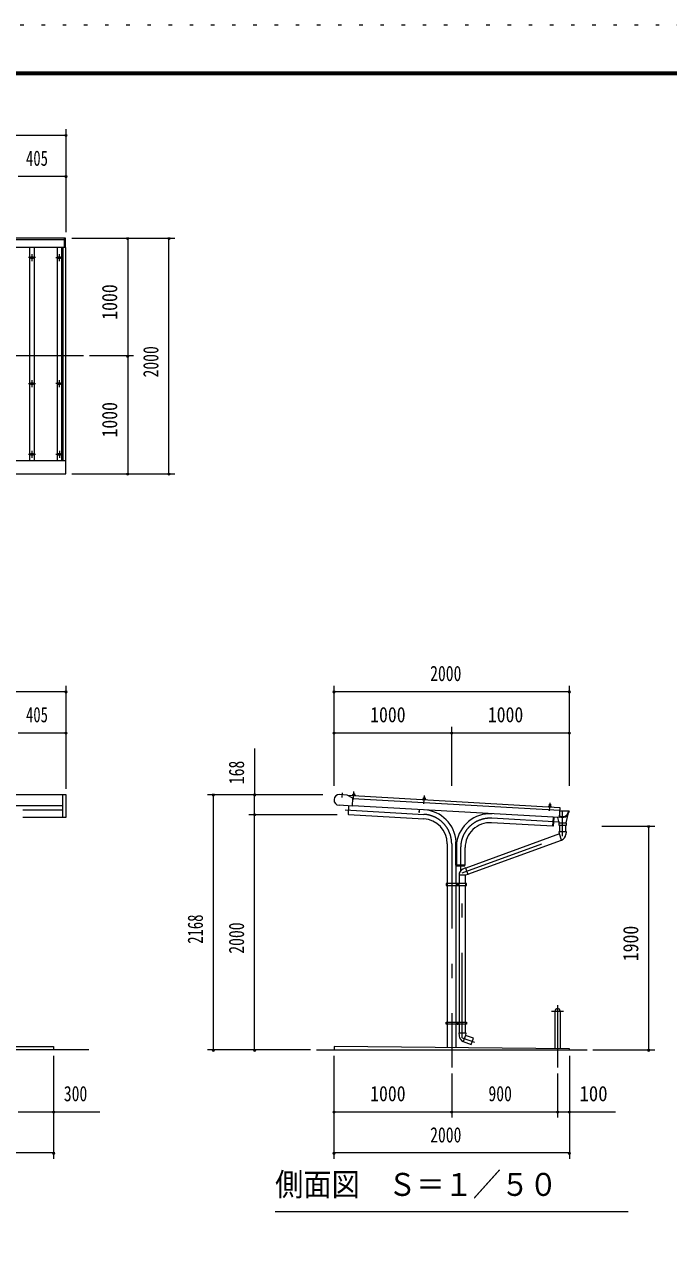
# Model space of a CAD drawing. Units: millimetres, scale not verified, with parts at other scales. Extents: x -23448 to 23452, y -10500 to 10500.
# Drawn here: x 4409 to 9878, y 0 to 10500 of the extents above; entities that cross this region are included whole.
import ezdxf
from ezdxf.enums import TextEntityAlignment as Align

# ---------------------------------------------------------------- set-up
doc = ezdxf.new("R2010")
doc.units = ezdxf.units.MM
doc.header["$LTSCALE"] = 60
doc.linetypes.add('USER3', pattern=[24, 12, -5, 2, -5])
doc.linetypes.add('USER4', pattern=[3, 0.5, -2.5])
for name, color, linetype, lineweight in [('0-2_1-0BOLD', 7, 'Continuous', 18), ('0-3_1-2CENTER', 3, 'USER3', 18), ('0-4_1-4THIN', 4, 'Continuous', 18), ('0-5_1-5DIM', 3, 'Continuous', 18), ('0-C_F-F', 5, 'Continuous', 18), ('0-D_F-E_J_ADD', 5, 'USER4', 18)]:
    doc.layers.add(name, color=color, linetype=linetype, lineweight=lineweight)
doc.styles.add('ＭＳ ゴシック', font='')
doc.styles.get('ＭＳ ゴシック').set_extended_font_data('MS Gothic')

msp = doc.modelspace()

# ---------------------------------------------------------------- linework, layer by layer
at = {"layer": '0-2_1-0BOLD'}
for p, q in [((-3385.47, 8677.67), (4744.53, 8677.67)), ((4744.53, 8687.67), (4744.53, 8607.16)), ((4734.53, 8607.16), (4734.53, 6797.67)), ((4759.53, 6797.67), (-3400.47, 6797.67)), ((4734.54, 3768.55), (4734.54, 3962.67)), ((7194.73, 3865.15), (7198.53, 3931.04)), ((8955.46, 3826.74), (7198.36, 3928.05)), ((7202.47, 3968.8), (7202.17, 3963.69)), ((7202.86, 3977.74), (7202.37, 3969.32)), ((7208.66, 3963.32), (7208.95, 3968.43)), ((7216.36, 3957.8), (7216.17, 3954.57)), ((7801.47, 3934.27), (7801.18, 3929.16)), ((7801.86, 3943.2), (7808.6, 3942.81)), ((7807.66, 3928.78), (7807.96, 3933.89)), ((4734.54, 3868.72), (-3375.47, 3868.72)), ((4392.68, 3834.18), (4734.54, 3834.18)), ((7194.73, 3865.15), (7080.42, 3871.74)), ((7161.59, 3867.06), (7157.49, 3795.98)), ((7157.49, 3795.98), (7160.69, 3795.8)), ((7160.57, 3793.7), (7164.79, 3866.88)), ((7160.57, 3793.7), (7799.74, 3756.85)), ((7762.7, 3813.37), (7763.97, 3835.34)), ((8861.11, 3862.96), (8883.57, 3861.67)), ((8869.39, 3867.56), (8869.68, 3872.67)), ((8876.16, 3872.3), (8875.87, 3867.19)), ((9035.04, 3822.18), (8955.2, 3822.18)), ((9010.54, 3722.18), (9028.1, 3797.46)), ((9034.83, 3817.18), (9035.04, 3817.18)), ((8897.68, 3693.54), (8376.04, 3723.62)), ((8897.68, 3693.54), (8902.04, 3769.31)), ((8900.99, 3695.45), (8897.81, 3695.63)), ((8905.25, 3769.31), (8901, 3695.45)), ((8953.04, 3700.18), (8953.04, 3650.43)), ((9008.04, 3650.43), (9008.04, 3700.18)), ((8953.04, 3628.43), (8156.91, 3338.66)), ((7999.39, 3545.35), (7999.39, 3208.21)), ((8151.99, 3362.12), (8151.99, 3512.12)), ((8151.99, 3362.12), (8072.69, 3362.12)), ((8075.69, 3208.21), (8075.69, 3362.12)), ((8100.04, 3279.31), (8100.04, 3208.21)), ((8156.39, 3340.07), (8132.76, 3329.6)), ((8155.04, 3208.21), (8155.04, 3279.45)), ((7997.79, 3200.21), (7991.69, 3200.21)), ((7997.79, 3208.21), (7997.79, 3192.21)), ((7999.39, 3192.21), (7999.39, 2029.06)), ((8075.69, 2029.06), (8075.69, 3192.21)), ((8077.29, 3192.21), (8077.29, 3208.21)), ((8098.44, 3208.21), (8098.44, 3192.21)), ((8100.04, 3192.21), (8100.04, 2029.06)), ((8155.04, 2029.06), (8155.04, 3192.21)), ((8156.64, 3192.21), (8156.64, 3208.21)), ((8162.74, 3200.21), (8156.64, 3200.21)), ((8916.19, 1805.88), (8916.19, 2124.67)), ((8958.89, 2124.67), (8958.89, 1805.46)), ((7991.69, 2021.06), (7997.79, 2021.06)), ((7997.79, 2029.06), (7997.79, 2013.06)), ((7999.39, 2013.06), (7999.39, 1815.05)), ((8075.69, 1814.29), (8075.69, 2013.06)), ((8077.29, 2013.06), (8077.29, 2029.06)), ((8098.44, 2029.06), (8098.44, 2013.06)), ((8100.04, 2013.06), (8100.04, 1939.7)), ((8155.04, 1939.7), (8155.04, 2013.06)), ((8156.64, 2013.06), (8156.64, 2029.06)), ((8156.64, 2021.06), (8162.74, 2021.06)), ((8098.54, 1939.7), (8100.3, 1913.9)), ((4954.54, 1794.67), (-3595.47, 1794.67)), ((6887.54, 1794.67), (9187.55, 1794.67)), ((9037.54, 1794.67), (9037.54, 1804.67))]:
    msp.add_line(p, q, dxfattribs=at)
for points in [[(4754.53, 8607.16), (4754.53, 8687.67), (-3395.47, 8687.67), (-3395.47, 8607.16)], [(-3033.62, 3768.55), (-3400.47, 3768.55), (-3400.47, 3962.67), (4759.53, 3962.67), (4759.53, 3768.55), (4392.68, 3768.55)], [(7198.53, 3931.04), (7150.06, 3958.88), (7085.66, 3962.59)], [(7151.02, 3958.33), (8957.05, 3854.19), (8951.99, 3766.83), (7194.91, 3868.15)], [(7193.71, 3955.87), (7193.89, 3959.1), (7198.57, 3963.9), (7212.27, 3963.11), (7216.36, 3957.8), (7193.89, 3959.1)], [(7198.93, 3963.88), (7199.22, 3968.99), (7200.13, 3969.44), (7211.35, 3968.79), (7212.19, 3968.24), (7211.9, 3963.13)], [(7209.11, 3968.93), (7209.59, 3977.35), (7202.86, 3977.74), (7204.05, 3978.79), (7208.54, 3978.54), (7209.59, 3977.35)], [(7792.71, 3921.33), (7792.9, 3924.56), (7815.36, 3923.26), (7815.18, 3920.04)], [(7815.36, 3923.26), (7811.27, 3928.57), (7797.57, 3929.36), (7792.9, 3924.56)], [(7797.93, 3929.34), (7798.23, 3934.46), (7799.13, 3934.91), (7810.36, 3934.26), (7811.2, 3933.71), (7810.91, 3928.59)], [(7808.11, 3934.39), (7808.6, 3942.81), (7807.54, 3944), (7803.04, 3944.26), (7801.86, 3943.2), (7801.37, 3934.78)], [(7760.77, 3835.52), (7759.5, 3813.56), (7762.7, 3813.37)], [(8883.38, 3858.44), (8883.57, 3861.67), (8879.48, 3866.98), (8865.78, 3867.77), (8861.11, 3862.96), (8860.92, 3859.73)], [(8879.12, 3867), (8879.41, 3872.11), (8878.57, 3872.66), (8867.34, 3873.31), (8866.44, 3872.86), (8866.14, 3867.74)], [(8869.58, 3873.18), (8870.07, 3881.61), (8876.8, 3881.22), (8876.32, 3872.79)], [(8876.8, 3881.22), (8875.75, 3882.4), (8871.25, 3882.66), (8870.07, 3881.61)], [(9010.54, 3700.18), (8950.54, 3700.18), (8950.54, 3722.18), (8939.97, 3767.53)], [(8950.54, 3722.18), (9010.54, 3722.18), (9010.54, 3700.18)], [(8175.72, 3286.98), (8971.85, 3576.75), (8953.04, 3628.43), (8951.54, 3650.43), (9009.55, 3650.43), (9007.78, 3624.64)], [(8072.69, 3362.12), (8072.69, 3562.12), (8078.7, 3562.12), (8078.7, 3362.12)], [(8077.84, 3362.12), (8077.84, 3358.92), (8149.84, 3358.92), (8149.84, 3362.12)], [(8156.39, 3340.07), (8176.23, 3285.57), (8155.04, 3279.45), (8100.04, 3279.45)], [(8098.54, 1939.7), (8156.55, 1939.7), (8155.05, 1917.7), (8136.24, 1866.01)], [(8136.37, 1865.97), (8203.18, 1841.65), (8221.99, 1893.33), (8155.05, 1917.7)], [(-3295.47, 1794.67), (-3295.47, 1824.67), (4654.53, 1824.67), (4654.53, 1794.67)], [(9037.54, 1804.67), (7037.55, 1824.67), (7037.55, 1794.67)]]:
    msp.add_lwpolyline(points, dxfattribs=at)
for points in [[(4759.53, 6687.67), (4759.53, 8607.16), (-3400.47, 8607.16), (-3400.47, 6687.67)], [(8162.74, 3208.21), (7991.69, 3208.21), (7991.69, 3192.21), (8162.74, 3192.21)], [(8092.87, 3203.1), (8087.87, 3205.98), (8082.87, 3203.1), (8082.87, 3197.32), (8087.87, 3194.44), (8092.87, 3197.32)], [(7991.69, 2029.06), (8162.74, 2029.06), (8162.74, 2013.06), (7991.69, 2013.06)], [(8082.87, 2023.95), (8087.87, 2026.83), (8092.87, 2023.95), (8092.87, 2018.17), (8087.87, 2015.29), (8082.87, 2018.17)]]:
    msp.add_lwpolyline(points, close=True, dxfattribs=at)
for centre, radius in [((4471.2, 8522.67), 10), ((4704.53, 8522.67), 10), ((4471.2, 7452.68), 10), ((4704.53, 7452.68), 10), ((4471.2, 6852.68), 10), ((4704.53, 6852.68), 10), ((8087.87, 3200.21), 6.25), ((8087.87, 3200.21), 4.9), ((8087.87, 2021.06), 6.25), ((8087.87, 2021.06), 4.9)]:
    msp.add_circle(centre, radius, dxfattribs=at)
for centre, radius, start, end in [((7083.05, 3917.17), 45.5, 86.69978, 266.69978), ((7200.71, 3966.53), 2.88, 52.31572, 112.31572), ((7205.12, 3958.39), 10.75, 69.11201, 104.28793), ((7210.44, 3965.97), 2.88, 61.08423, 121.08423), ((7799.72, 3931.99), 2.88, 52.31572, 112.31572), ((7804.13, 3923.85), 10.75, 69.11201, 104.28793), ((7809.45, 3931.43), 2.88, 61.08423, 121.08423), ((7787.54, 3545.35), 288.15, 3.33707, 86.70007), ((8363.85, 3512.12), 288.15, 86.70003, 171.72519), ((8867.93, 3870.4), 2.88, 52.31572, 112.31572), ((8872.34, 3862.26), 10.75, 69.11201, 104.28793), ((8877.66, 3869.84), 2.88, 61.08423, 121.08423), ((8980.54, 3824.68), 54.8, 239.34764, 352.13251), ((8980.54, 3824.68), 49.2, 235.9194, 357.08591), ((9035.04, 3819.68), 2.5, 270, 90), ((7787.54, 3545.35), 211.85, 0, 86.7), ((8363.85, 3512.12), 211.85, 86.7, 180), ((8952.91, 3628.38), 55, 290, 356.09424), ((8155.04, 3279.31), 55, 113.90576, 180), ((8937.54, 2124.67), 21.35, 0, 180), ((8155.18, 1917.65), 55, 183.90576, 250)]:
    msp.add_arc(centre, radius, start, end, dxfattribs=at)
at = {"layer": '0-3_1-2CENTER'}
for p, q in [((4501.2, 8522.67), (4441.2, 8522.67)), ((4471.2, 8552.68), (4471.2, 8492.68)), ((4674.53, 8522.67), (4734.53, 8522.67)), ((4704.53, 8492.68), (4704.53, 8552.68)), ((4909.53, 7687.67), (-3550.47, 7687.67)), ((4471.2, 7482.68), (4471.2, 7422.67)), ((4704.53, 7422.67), (4704.53, 7482.68)), ((4441.2, 7452.68), (4501.2, 7452.68)), ((4734.53, 7452.68), (4674.53, 7452.68)), ((4441.2, 6852.68), (4501.2, 6852.68)), ((4471.2, 6882.68), (4471.2, 6822.68)), ((4674.53, 6852.68), (4734.53, 6852.68)), ((4704.53, 6882.68), (4704.53, 6822.68)), ((7106.01, 3977.05), (7103.8, 3938.11)), ((7202.89, 3919.8), (7206.93, 3989.9)), ((7801.9, 3885.26), (7805.94, 3955.36)), ((8870.11, 3823.67), (8874.15, 3893.77)), ((7133.05, 3833.5), (7801.94, 3794.93)), ((8952.99, 3728.57), (8378.24, 3761.71)), ((8037.54, 3545.35), (8037.54, 1644.67)), ((8113.84, 3512.12), (8113.84, 3308.92)), ((8100.37, 3200.21), (8075.37, 3200.21)), ((8087.87, 3212.71), (8087.87, 3187.71)), ((8886.19, 2124.67), (8988.89, 2124.67)), ((8937.54, 2176.02), (8937.54, 1644.67)), ((8075.37, 2021.06), (8100.37, 2021.06)), ((8087.87, 2033.56), (8087.87, 2008.56)), ((8127.54, 1898.44), (8231.29, 1860.68))]:
    msp.add_line(p, q, dxfattribs=at)
msp.add_lwpolyline([(8127.54, 1898.44), (8127.54, 3298.71), (8980.54, 3609.18), (8980.54, 3822.97)], dxfattribs=at)
for centre, start, end in [((7787.54, 3545.35), 0, 86.69983), ((8363.85, 3512.12), 86.70003, 180)]:
    msp.add_arc(centre, 250, start, end, dxfattribs=at)
at = {"layer": '0-4_1-4THIN'}
for p, q in [((4451.19, 8607.17), (4451.19, 6797.68)), ((4491.19, 6797.68), (4491.19, 8607.17)), ((4684.52, 8607.17), (4684.52, 6797.68)), ((4724.53, 6797.68), (4724.53, 8607.17))]:
    msp.add_line(p, q, dxfattribs=at)
at = {"layer": '0-5_1-5DIM'}
for p, q in [((-3400.47, 9562.67), (4759.53, 9562.67)), ((4769.53, 9562.67), (4749.53, 9562.67)), ((4759.53, 9612.67), (4759.53, 8737.67)), ((4354.53, 9212.68), (4759.53, 9212.68)), ((4769.53, 9212.68), (4749.53, 9212.68)), ((4809.53, 8687.67), (5684.53, 8687.67)), ((5294.54, 8687.67), (5274.54, 8687.67)), ((5284.54, 8687.67), (5284.54, 7687.67)), ((5644.53, 8687.67), (5624.53, 8687.67)), ((5634.53, 6687.67), (5634.53, 8687.67)), ((5334.54, 7687.67), (4959.53, 7687.67)), ((5294.54, 7687.67), (5274.54, 7687.67)), ((5284.54, 7687.67), (5284.54, 6687.67)), ((4809.53, 6687.67), (5684.53, 6687.67)), ((5294.54, 6687.67), (5274.54, 6687.67)), ((5644.53, 6687.67), (5624.53, 6687.67)), ((-3400.47, 4837.67), (4759.53, 4837.67)), ((4769.53, 4837.67), (4749.53, 4837.67)), ((4759.53, 4887.67), (4759.53, 4012.67)), ((7047.55, 4837.67), (7027.55, 4837.67)), ((7037.55, 4037.67), (7037.55, 4887.67)), ((7037.55, 4837.67), (9037.54, 4837.67)), ((9047.54, 4837.67), (9027.54, 4837.67)), ((9037.54, 4037.67), (9037.54, 4887.67)), ((8037.54, 4037.67), (8037.54, 4537.67)), ((4354.53, 4487.67), (4759.53, 4487.67)), ((4769.53, 4487.67), (4749.53, 4487.67)), ((7047.55, 4487.67), (7027.55, 4487.67)), ((7037.55, 4487.67), (8037.54, 4487.67)), ((8047.54, 4487.67), (8027.54, 4487.67)), ((8037.54, 4487.67), (9037.54, 4487.67)), ((9047.54, 4487.67), (9027.54, 4487.67)), ((6362.54, 4355.18), (6362.54, 3962.67)), ((5962.54, 3962.67), (6942.4, 3962.67)), ((6022.54, 3962.67), (6002.54, 3962.67)), ((6012.54, 1794.67), (6012.54, 3962.67)), ((6372.54, 3962.67), (6352.54, 3962.67)), ((6362.54, 3794.67), (6362.54, 3962.67)), ((6312.54, 3794.67), (7064.97, 3794.67)), ((6372.54, 3794.67), (6352.54, 3794.67)), ((6362.54, 1794.67), (6362.54, 3794.67)), ((9312.54, 3694.67), (9762.54, 3694.67)), ((9722.54, 3694.67), (9702.54, 3694.67)), ((9712.54, 1794.67), (9712.54, 3694.67)), ((6837.54, 1794.67), (5962.54, 1794.67)), ((6022.54, 1794.67), (6002.54, 1794.67)), ((6372.54, 1794.67), (6352.54, 1794.67)), ((9237.55, 1794.67), (9762.54, 1794.67)), ((9722.54, 1794.67), (9702.54, 1794.67)), ((4654.53, 1744.67), (4654.53, 869.67)), ((7037.55, 869.67), (7037.55, 1744.67)), ((9037.54, 1744.67), (9037.54, 869.67)), ((8037.54, 1594.67), (8037.54, 1219.67)), ((8937.54, 1594.67), (8937.54, 1219.67)), ((4354.53, 1269.67), (4654.53, 1269.67)), ((4664.53, 1269.67), (4644.53, 1269.67)), ((4654.53, 1269.67), (5047.04, 1269.67)), ((7047.55, 1269.67), (7027.55, 1269.67)), ((7037.55, 1269.67), (8037.54, 1269.67)), ((8047.54, 1269.67), (8027.54, 1269.67)), ((8037.54, 1269.67), (8937.54, 1269.67)), ((8947.54, 1269.67), (8927.54, 1269.67)), ((8937.54, 1269.67), (9037.54, 1269.67)), ((9047.54, 1269.67), (9027.54, 1269.67)), ((9037.54, 1269.67), (9430.04, 1269.67)), ((4654.53, 919.67), (-3295.47, 919.67)), ((4664.53, 919.67), (4644.53, 919.67)), ((7047.55, 919.67), (7027.55, 919.67)), ((9037.54, 919.67), (7037.55, 919.67)), ((9047.54, 919.67), (9027.54, 919.67)), ((9537.54, 419.67), (6537.55, 419.67))]:
    msp.add_line(p, q, dxfattribs=at)
for centre in [(4759.53, 9562.67), (4759.53, 9212.68), (5284.54, 8687.67), (5634.53, 8687.67), (5284.54, 7687.67), (5284.54, 6687.67), (5634.53, 6687.67), (4759.53, 4837.67), (7037.55, 4837.67), (9037.54, 4837.67), (4759.53, 4487.67), (7037.55, 4487.67), (8037.54, 4487.67), (9037.54, 4487.67), (6012.54, 3962.67), (6362.54, 3962.67), (6362.54, 3794.67), (9712.54, 3694.67), (6012.54, 1794.67), (6362.54, 1794.67), (9712.54, 1794.67), (4654.53, 1269.67), (7037.55, 1269.67), (8037.54, 1269.67), (8937.54, 1269.67), (9037.54, 1269.67), (4654.53, 919.67), (7037.55, 919.67), (9037.54, 919.67)]:
    msp.add_arc(centre, 10, 180, 0, dxfattribs=at)
at = {"layer": '0-C_F-F'}
for points in [[(22951.87, -10000), (-5748.13, -10000), (-5748.13, 10100), (22951.87, 10100)], [(22949.37, -9997.5), (-5745.63, -9997.5), (-5745.63, 10097.5), (22949.37, 10097.5)], [(22946.87, -9995), (22946.87, 10095), (-5743.13, 10095), (-5743.13, -9995)], [(22944.37, -9992.5), (-5740.63, -9992.5), (-5740.63, 10092.5), (22944.37, 10092.5)], [(22941.87, -9990), (22941.87, 10090), (-5738.13, 10090), (-5738.13, -9990)], [(22939.37, -9987.5), (-5735.63, -9987.5), (-5735.63, 10087.5), (22939.37, 10087.5)], [(22936.87, -9985), (22936.87, 10085), (-5733.13, 10085), (-5733.13, -9985)], [(22934.37, -9982.5), (-5730.63, -9982.5), (-5730.63, 10082.5), (22934.37, 10082.5)], [(22931.87, -9980), (-5728.13, -9980), (-5728.13, 10080), (22931.87, 10080)], [(22929.37, -9977.5), (-5725.63, -9977.5), (-5725.63, 10077.5), (22929.37, 10077.5)], [(22926.87, -9975), (22926.87, 10075), (-5723.13, 10075), (-5723.13, -9975)]]:
    msp.add_lwpolyline(points, close=True, dxfattribs=at)
at = {"layer": '0-D_F-E_J_ADD'}
msp.add_lwpolyline([(23451.87, -10500), (-6248.13, -10500), (-6248.13, 10500), (23451.87, 10500)], close=True, dxfattribs=at)

# ---------------------------------------------------------------- texts
at = {"layer": '0-5_1-5DIM', "color": 7, "style": 'ＭＳ ゴシック'}
for s, height, width, p in [('405', 130.2, 0.7, (4420.65, 9262.68)), ('2000', 130.2, 0.75, (7854.51, 4887.67)), ('405', 130.2, 0.7, (4420.65, 4537.67)), ('1000', 130.2, 0.85, (7344.74, 4537.67)), ('1000', 130.2, 0.85, (8344.74, 4537.67)), ('300', 130.2, 0.75, (4741.68, 1319.67)), ('1000', 130.2, 0.85, (7344.74, 1319.67)), ('900', 130.2, 0.75, (8349.92, 1319.67)), ('100', 130.2, 0.9, (9123.21, 1319.67)), ('2000', 130.2, 0.75, (7854.51, 969.67)), ('側面図\u3000Ｓ＝１／５０', 195.4, 0.9, (6537.55, 496.32))]:
    msp.add_text(s, height=height, dxfattribs=dict(at, width=width)).set_placement(p, align=Align.BOTTOM_LEFT)
for s, width, p in [('1000', 0.85, (5234.54, 7994.87)), ('2000', 0.75, (5584.53, 7504.64)), ('1000', 0.85, (5234.54, 6994.87)), ('168', 0.75, (6312.54, 4051.06)), ('2168', 0.7, (5962.54, 2696.22)), ('2000', 0.75, (6312.54, 2611.64)), ('1900', 0.85, (9662.54, 2547.83))]:
    msp.add_text(s, height=130.2, rotation=90, dxfattribs=dict(at, width=width)).set_placement(p, align=Align.BOTTOM_LEFT)

doc.saveas('drawing.dxf')
